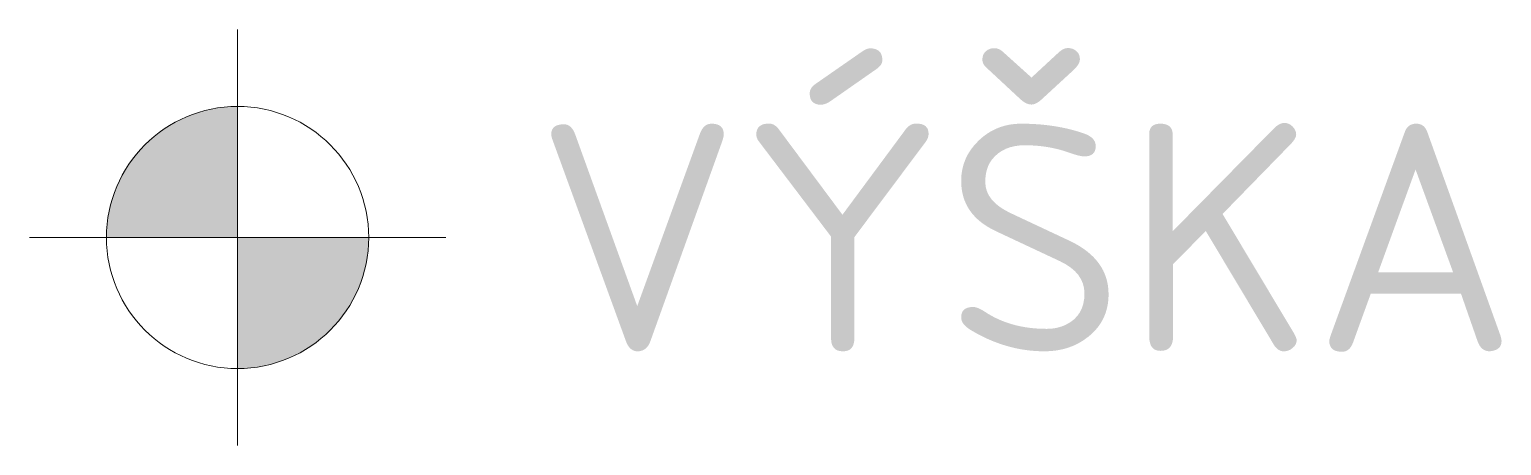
# Model space of a CAD drawing. Header units: metres. Extents: x -0.114 to 0.694, y -0.114 to 0.114.
import ezdxf
from ezdxf.enums import TextEntityAlignment as Align

# ---------------------------------------------------------------- set-up
doc = ezdxf.new("R2010")
doc.units = ezdxf.units.M
doc.styles.add('DP_ISOCPEUR', font='isocpeur.ttf')

msp = doc.modelspace()

# ---------------------------------------------------------------- hatches: boundary and pattern name
for points in [[(0, 0.07197, 0.414214), (-0.07197, 0), (0, 0)], [(0.07197, 0), (0, 0), (0, -0.07197, 0.414214)]]:
    msp.add_hatch(color=0).paths.add_polyline_path(points)

# ---------------------------------------------------------------- linework, layer by layer
at = {"color": 0, "lineweight": 15}
for p, q in [((0, 0.11426), (0, -0.11426)), ((-0.11426, 0), (0.11426, 0))]:
    msp.add_line(p, q, dxfattribs=at)
msp.add_circle((0, 0), 0.07197, dxfattribs=at)

# ---------------------------------------------------------------- texts
at = {"color": 0, "style": 'DP_ISOCPEUR'}
msp.add_attdef('VÝŠKA', text='000,000', height=0.125, dxfattribs=at).set_placement((0.16325, 0), align=Align.MIDDLE_LEFT)

doc.saveas('drawing.dxf')
